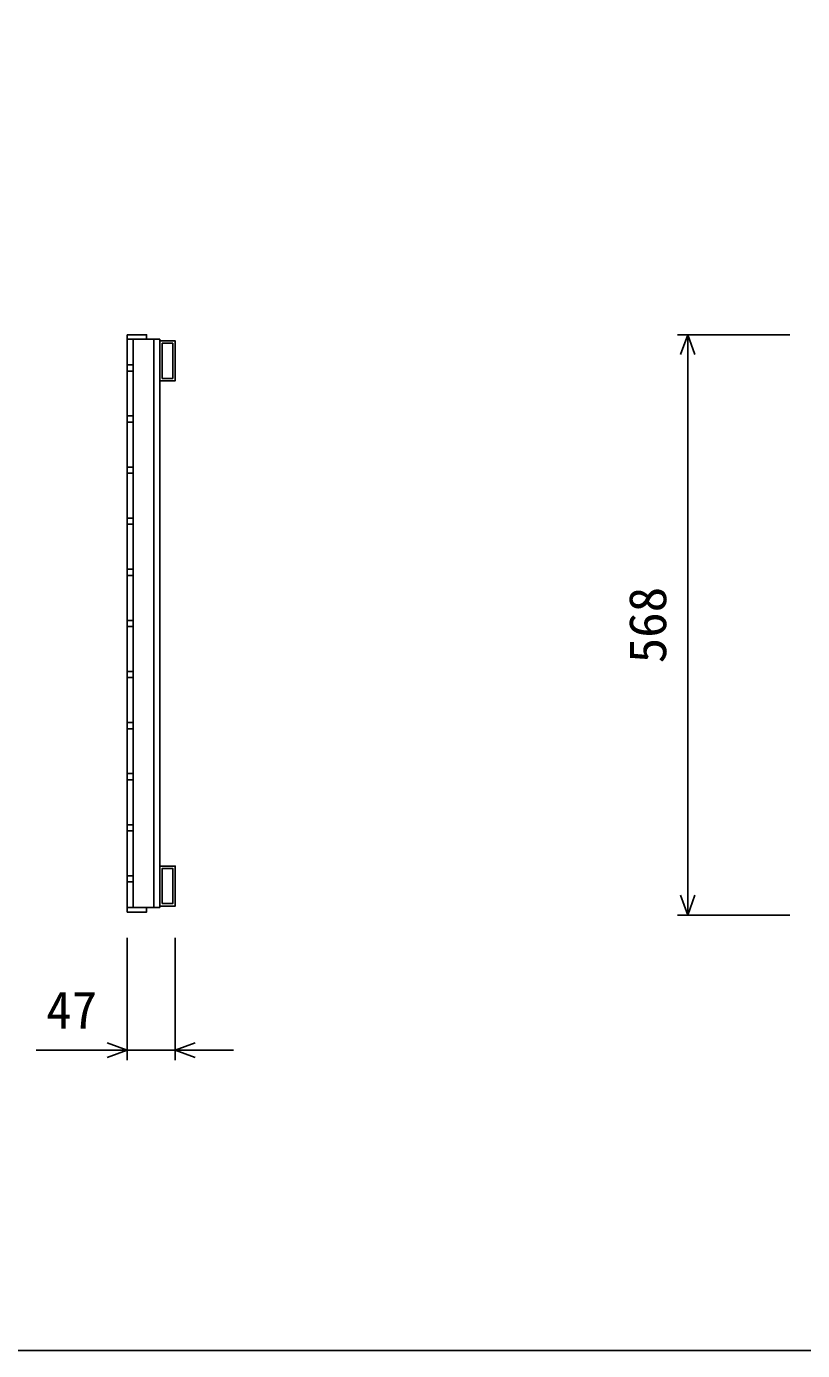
# Model space of a CAD drawing. Units: millimetres, scale not verified. Extents: x -12600 to 12600, y -8910 to 8910.
# Drawn here: x 4075 to 4835, y 2377 to 3672 of the extents above; entities that cross this region are included whole.
import ezdxf
from ezdxf.enums import TextEntityAlignment as Align

# ---------------------------------------------------------------- set-up
doc = ezdxf.new("R2010")
doc.units = ezdxf.units.MM
doc.header["$LTSCALE"] = 30
doc.layers.add('0-0_DIM', color=7, linetype='Continuous', lineweight=25)
doc.layers.add('0-2_HATCH', color=6, linetype='Continuous', lineweight=25)
doc.styles.add('ＭＳ ゴシック', font='')
doc.styles.get('ＭＳ ゴシック').set_extended_font_data('MS Gothic')

msp = doc.modelspace()

# ---------------------------------------------------------------- linework, layer by layer
at = {"layer": '0-0_DIM'}
for p, q in [((4712.42, 3370.53), (4822.42, 3370.53)), ((4722.42, 2802.53), (4722.42, 3370.53)), ((4712.42, 2802.53), (4822.42, 2802.53)), ((4173.44, 2660.53), (4173.44, 2780.53)), ((4220.44, 2660.53), (4220.44, 2780.53)), ((4084.28, 2670.53), (4173.44, 2670.53)), ((4220.44, 2670.53), (4173.44, 2670.53)), ((4220.44, 2670.53), (4277.5, 2670.53))]:
    msp.add_line(p, q, dxfattribs=at)
msp.add_lwpolyline([(2868.48, 2376.57), (9368.48, 2376.57), (9368.48, 6676.57), (2868.48, 6676.57)], close=True, dxfattribs=at)
for points in [[(4715.33, 3351.07), (4722.42, 3370.53), (4729.5, 3351.07)], [(4715.33, 2821.99), (4722.42, 2802.53), (4729.5, 2821.99)], [(4153.98, 2663.45), (4173.44, 2670.53), (4153.98, 2677.61)], [(4239.89, 2663.45), (4220.44, 2670.53), (4239.89, 2677.61)]]:
    msp.add_lwpolyline(points, dxfattribs=at)
at = {"layer": '0-2_HATCH'}
for p, q in [((4173.44, 3370.53), (4173.44, 2805.53)), ((4173.44, 3366.03), (4205.44, 3366.03)), ((4179.44, 2810.03), (4179.44, 3366.03)), ((4199.44, 2810.03), (4199.44, 3366.03)), ((4205.44, 2810.03), (4205.44, 3366.03)), ((4173.44, 3341.03), (4179.44, 3341.03)), ((4179.44, 3335.03), (4173.44, 3335.03)), ((4173.44, 3291.03), (4179.44, 3291.03)), ((4179.44, 3285.03), (4173.44, 3285.03)), ((4173.44, 3241.03), (4179.44, 3241.03)), ((4179.44, 3235.03), (4173.44, 3235.03)), ((4173.44, 3191.03), (4179.44, 3191.03)), ((4179.44, 3185.03), (4173.44, 3185.03)), ((4173.44, 3141.03), (4179.44, 3141.03)), ((4179.44, 3135.03), (4173.44, 3135.03)), ((4173.44, 3091.03), (4179.44, 3091.03)), ((4179.44, 3085.03), (4173.44, 3085.03)), ((4173.44, 3041.03), (4179.44, 3041.03)), ((4179.44, 3035.03), (4173.44, 3035.03)), ((4173.44, 2991.03), (4179.44, 2991.03)), ((4179.44, 2985.03), (4173.44, 2985.03)), ((4173.44, 2941.03), (4179.44, 2941.03)), ((4179.44, 2935.03), (4173.44, 2935.03)), ((4173.44, 2891.03), (4179.44, 2891.03)), ((4179.44, 2885.03), (4173.44, 2885.03)), ((4173.44, 2841.03), (4179.44, 2841.03)), ((4179.44, 2835.03), (4173.44, 2835.03)), ((4173.44, 2810.03), (4205.44, 2810.03))]:
    msp.add_line(p, q, dxfattribs=at)
for points in [[(4173.44, 3370.53), (4192.44, 3370.53), (4192.44, 3366.03)], [(4173.44, 2805.53), (4192.44, 2805.53), (4192.44, 2810.03)]]:
    msp.add_lwpolyline(points, dxfattribs=at)
for points in [[(4205.44, 3364.53), (4220.44, 3364.53), (4220.44, 3325.53), (4205.44, 3325.53)], [(4207.74, 3362.23), (4218.14, 3362.23), (4218.14, 3327.83), (4207.74, 3327.83)], [(4205.44, 2811.53), (4220.44, 2811.53), (4220.44, 2850.53), (4205.44, 2850.53)], [(4207.74, 2813.83), (4218.14, 2813.83), (4218.14, 2848.23), (4207.74, 2848.23)]]:
    msp.add_lwpolyline(points, close=True, dxfattribs=at)

# ---------------------------------------------------------------- texts
at = {"layer": '0-0_DIM', "style": 'ＭＳ ゴシック'}
msp.add_text('568', height=36.66, rotation=90, dxfattribs=at).set_placement((4712.42, 3049.03), align=Align.BOTTOM_LEFT)
msp.add_text('47', height=36.66, dxfattribs=at).set_placement((4094.16, 2680.53), align=Align.BOTTOM_LEFT)

doc.saveas('drawing.dxf')
